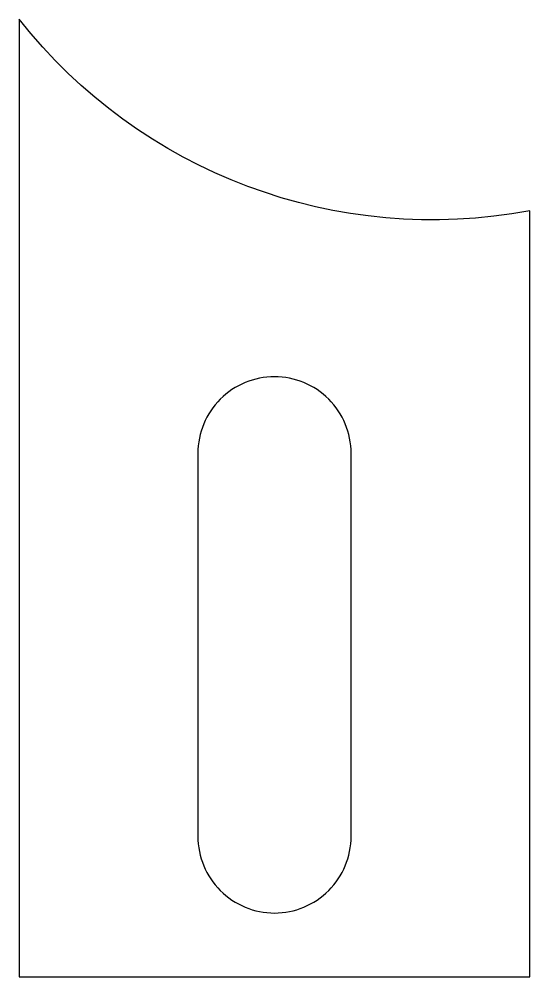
# Model space of a CAD drawing. Extents: x 0 to 40, y 0 to 75.
import ezdxf

# ---------------------------------------------------------------- set-up
doc = ezdxf.new("R2010")
doc.units = 0
doc.layers.get('0').update_dxf_attribs({"linetype": 'CONTINUOUS'})

msp = doc.modelspace()

# ---------------------------------------------------------------- linework, layer by layer
for points in [[(0, 75), (0, 0), (40, 0), (40, 60, -0.279789)], [(20, 5), (20, 5, 0.414214), (26, 11), (26, 41, 0.414214), (20, 47), (20, 47, 0.414214), (14, 41), (14, 11, 0.414214)]]:
    msp.add_lwpolyline(points, format="xyb", close=True)

doc.saveas('drawing.dxf')
